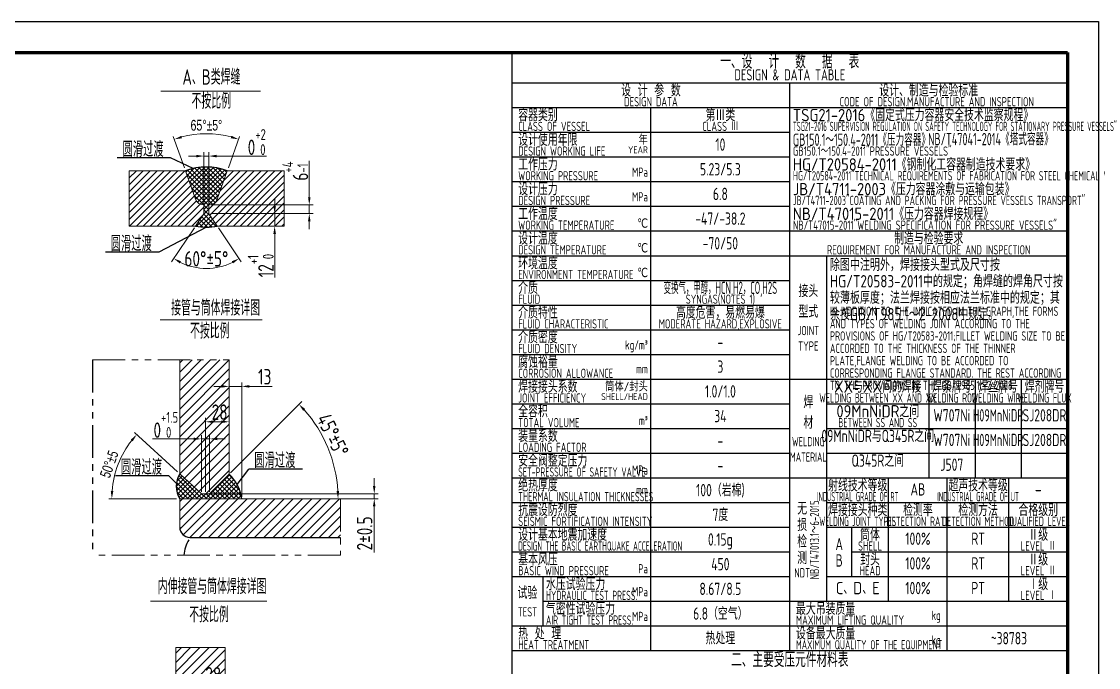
# Model space of a CAD drawing. Header units: millimetres. Extents: x -750 to 17070, y -300 to 24930.
# Drawn here: x 6603 to 17070, y 18649 to 24930 of the extents above; entities that cross this region are included whole.
import ezdxf
from ezdxf.enums import TextEntityAlignment as Align

# ---------------------------------------------------------------- set-up
doc = ezdxf.new("R2010")
doc.units = ezdxf.units.MM
doc.header["$LTSCALE"] = 10
doc.linetypes.add('PHANTOM', pattern=[63.5, 31.75, -6.35, 6.35, -6.35, 6.35, -6.35])
doc.layers.get('0').update_dxf_attribs({"lineweight": 30})
for name, color, linetype, lineweight in [('1轮廓实线层', 7, 'Continuous', 30), ('1轮廓实线层 @ 30', 7, 'Continuous', 30), ('5剖面线层', 2, 'Continuous', 15), ('6文字层', 3, 'Continuous', 15), ('6文字层 @ 30', 3, 'Continuous', 15), ('图框层', 7, 'Continuous', 70)]:
    doc.layers.add(name, color=color, linetype=linetype, lineweight=lineweight)
doc.layers.add('2细线层', color=4, linetype='Continuous')
doc.layers.add('9双点划线层', color=6, linetype='PHANTOM')
doc.styles.add('HGCAD', font='HGCAD.SHX', dxfattribs={"width": 0.75, "bigfont": 'HGCADHZ.SHX'})
doc.styles.add('PC_TEXTSTYLE', font='isocp.shx', dxfattribs={"width": 0.8, "bigfont": 'hzfs.shx'})
doc.styles.add('工程字', font='gbenor.shx', dxfattribs={"width": 0.8, "bigfont": 'gbcbig.shx'})
doc.dimstyles.new('HGCAD$0', dxfattribs={"dimtxt": 3.5, "dimasz": 2.5, "dimexe": 1, "dimexo": 1, "dimgap": 1, "dimtad": 1, "dimdec": 1, "dimdsep": 46, "dimtxsty": 'HGCAD', "dimcen": 0, "dimclrd": 4, "dimclre": 4, "dimclrt": 3, "dimadec": 1, "dimazin": 0, "dimtfac": 1, "dimtmove": 0, "dimatfit": 1, "dimfxl": 0, "dimlwd": 15, "dimlwe": 15, "dimarcsym": 0})
doc.dimstyles.new('ISO-25', dxfattribs={"dimscale": 0, "dimtxt": 5, "dimasz": 2.5, "dimexe": 1.25, "dimexo": 0.625, "dimtad": 1, "dimtxsty": 'PC_TEXTSTYLE', "dimcen": 2.5, "dimclrd": 4, "dimclre": 4, "dimclrt": 3, "dimadec": 0, "dimazin": 0, "dimtfac": 1, "dimtmove": 0, "dimatfit": 3, "dimfxl": 0, "dimlwd": 15, "dimlwe": 15, "dimarcsym": 0})

# ---------------------------------------------------------------- blocks, each defined once
blk = doc.blocks.new('*D70')
at = {"layer": '6文字层', "color": 4, "lineweight": 15}
for p, q in [((9399, 23222), (9399, 23575)), ((8442, 23147), (9437, 23147)), ((9399, 23147), (9399, 23062)), ((8442, 23062), (9437, 23062)), ((9399, 22987), (9399, 22912))]:
    blk.add_line(p, q, dxfattribs=at)
at = {"layer": '6文字层', "color": 4}
for points in [[(9387, 23222), (9412, 23222), (9399, 23147)], [(9412, 22987), (9387, 22987), (9399, 23062)]]:
    blk.add_solid(points, dxfattribs=at)
at = {"layer": 'Defpoints', "color": 0}
for p in [(8423, 23147), (8423, 23062), (9399, 23062)]:
    blk.add_point(p, dxfattribs=at)
at = {"layer": '6文字层', "color": 3, "insert": (9263, 23476), "char_height": 150, "attachment_point": 5, "rotation": 90, "style": 'PC_TEXTSTYLE'}
blk.add_mtext('6{}{{\\H0.7x;{\\S+4^ -1;}}{}}', dxfattribs=at)
blk = doc.blocks.new('*D69')
at = {"layer": '6文字层', "color": 4, "lineweight": 15}
for p, q in [((9063, 23137), (9063, 23212)), ((8442, 23062), (9100, 23062)), ((9063, 23062), (9063, 22940)), ((8524, 22940), (9100, 22940)), ((9063, 22865), (9063, 22440))]:
    blk.add_line(p, q, dxfattribs=at)
at = {"layer": '6文字层', "color": 4}
for points in [[(9050, 23137), (9075, 23137), (9063, 23062)], [(9075, 22865), (9050, 22865), (9063, 22940)]]:
    blk.add_solid(points, dxfattribs=at)
at = {"layer": 'Defpoints', "color": 0}
for p in [(8423, 23062), (8505, 22940), (9063, 22940)]:
    blk.add_point(p, dxfattribs=at)
at = {"layer": '6文字层', "color": 3, "insert": (8927, 22557), "char_height": 150, "attachment_point": 5, "rotation": 90, "style": 'PC_TEXTSTYLE'}
blk.add_mtext('12{}{{\\H0.7x;{\\S+1^  0;}}{}}', dxfattribs=at)
blk = doc.blocks.new('*D71')
at = {"layer": '6文字层', "color": 4, "lineweight": 15}
for p, q in [((8283, 22924), (8061, 22595)), ((8516, 22924), (8738, 22595))]:
    blk.add_line(p, q, dxfattribs=at)
blk.add_arc((8399, 23096), 567, 243.5422, 296.4578, dxfattribs=at)
at = {"layer": '6文字层', "color": 4}
for points in [[(8153, 22599), (8140, 22578), (8082, 22626)], [(8659, 22578), (8646, 22599), (8717, 22626)]]:
    blk.add_solid(points, dxfattribs=at)
at = {"layer": 'Defpoints', "color": 0}
for p in [(8376, 23062), (8423, 23062), (8294, 22940), (8505, 22940), (8288, 22540)]:
    blk.add_point(p, dxfattribs=at)
at = {"layer": '6文字层', "color": 3, "insert": (8399, 22623), "char_height": 150, "attachment_point": 5, "style": 'PC_TEXTSTYLE'}
blk.add_mtext('60°±5°{}{{\\H0.7x;}{}}', dxfattribs=at)
blk = doc.blocks.new('*D68')
at = {"layer": '6文字层', "color": 4, "lineweight": 15}
for p, q in [((8376, 23087), (8376, 23659)), ((8423, 23087), (8423, 23659)), ((8301, 23622), (8226, 23622)), ((8376, 23622), (8423, 23622)), ((8498, 23622), (8984, 23622))]:
    blk.add_line(p, q, dxfattribs=at)
at = {"layer": '6文字层', "color": 4}
for points in [[(8301, 23609), (8301, 23634), (8376, 23622)], [(8498, 23634), (8498, 23609), (8423, 23622)]]:
    blk.add_solid(points, dxfattribs=at)
at = {"layer": 'Defpoints', "color": 0}
for p in [(8423, 23622), (8376, 23068), (8423, 23068)]:
    blk.add_point(p, dxfattribs=at)
at = {"layer": '6文字层', "color": 3, "insert": (8889, 23758), "char_height": 150, "attachment_point": 5, "style": 'PC_TEXTSTYLE'}
blk.add_mtext('0{}{{\\H0.7x;{\\S+2^  0;}}{}}', dxfattribs=at)
blk = doc.blocks.new('*D88')
at = {"layer": '6文字层', "color": 4, "lineweight": 15}
for p, q in [((8352, 17560), (8352, 18522)), ((8508, 18484), (8427, 18484)), ((8583, 17808), (8583, 18522))]:
    blk.add_line(p, q, dxfattribs=at)
at = {"layer": '6文字层', "color": 4}
for points in [[(8427, 18497), (8427, 18472), (8352, 18484)], [(8508, 18472), (8508, 18497), (8583, 18484)]]:
    blk.add_solid(points, dxfattribs=at)
at = {"layer": 'Defpoints', "color": 0}
for p in [(8352, 18484), (8583, 17789), (8352, 17542)]:
    blk.add_point(p, dxfattribs=at)
at = {"layer": '6文字层', "color": 3, "insert": (8466, 18578), "char_height": 150, "attachment_point": 5, "style": 'PC_TEXTSTYLE'}
blk.add_mtext('28{}{{\\H0.7x;}{}}', dxfattribs=at)
blk = doc.blocks.new('*U23')
at = {"layer": '2细线层'}
for p, q in [((-750, 24930), (17070, 24930)), ((17070, 24930), (17070, -300))]:
    blk.add_line(p, q, dxfattribs=at)
at = {"layer": '图框层'}
for p, q in [((0, 24630), (16770, 24630)), ((16770, 24630), (16770, 0))]:
    blk.add_line(p, q, dxfattribs=at)
blk = doc.blocks.new('*D188')
at = {"layer": '1轮廓实线层', "color": 4, "lineweight": 15}
for p, q in [((8186, 23507), (8077, 23813)), ((8613, 23507), (8722, 23813))]:
    blk.add_line(p, q, dxfattribs=at)
blk.add_arc((8399, 22906), 933, 75.054, 104.946, dxfattribs=at)
at = {"layer": '1轮廓实线层', "color": 4}
for points in [[(8155, 23819), (8163, 23795), (8087, 23785)], [(8636, 23795), (8644, 23819), (8712, 23785)]]:
    blk.add_solid(points, dxfattribs=at)
at = {"layer": 'Defpoints', "color": 0}
for p in [(8196, 23479), (8603, 23479), (8294, 23204), (8505, 23204)]:
    blk.add_point(p, dxfattribs=at)
at = {"layer": '1轮廓实线层', "color": 3, "insert": (8399, 23921), "char_height": 105, "attachment_point": 5, "style": 'HGCAD', "bg_fill": 3, "box_fill_scale": 1.1, "bg_fill_color": 256, "bg_fill_true_color": 13158600, "bg_fill_transparency": 0}
blk.add_mtext('65%%d{}{{\\H0.7x;{\\H1.4x;\\A1%%p5%%d}}{}}', dxfattribs=at)
at = {"layer": 'Defpoints', "color": 0}
blk.add_point((8505, 23833), dxfattribs=at)
blk = doc.blocks.new('*D72')
at = {"layer": '6文字层', "color": 4, "lineweight": 15}
for p, q in [((10031, 20414), (10031, 20489)), ((8409, 20339), (10068, 20339)), ((10031, 20339), (10031, 20290)), ((9605, 20290), (10068, 20290)), ((10031, 20215), (10031, 19766))]:
    blk.add_line(p, q, dxfattribs=at)
at = {"layer": '6文字层', "color": 4}
for points in [[(10018, 20414), (10043, 20414), (10031, 20339)], [(10043, 20215), (10018, 20215), (10031, 20290)]]:
    blk.add_solid(points, dxfattribs=at)
at = {"layer": 'Defpoints', "color": 0}
for p in [(8391, 20339), (9586, 20290), (10031, 20290)]:
    blk.add_point(p, dxfattribs=at)
at = {"layer": '6文字层', "color": 3, "insert": (9937, 19953), "char_height": 150, "attachment_point": 5, "rotation": 90, "style": 'PC_TEXTSTYLE'}
blk.add_mtext('2%%p0.5', dxfattribs=at)
blk = doc.blocks.new('*D75')
at = {"layer": '6文字层', "color": 4, "lineweight": 15}
for p, q in [((8276, 20872), (7876, 20872)), ((8351, 20358), (8351, 20909)), ((8431, 20872), (8351, 20872)), ((8431, 20358), (8431, 20909)), ((8506, 20872), (8581, 20872))]:
    blk.add_line(p, q, dxfattribs=at)
at = {"layer": '6文字层', "color": 4}
for points in [[(8276, 20859), (8276, 20884), (8351, 20872)], [(8506, 20884), (8506, 20859), (8431, 20872)]]:
    blk.add_solid(points, dxfattribs=at)
at = {"layer": 'Defpoints', "color": 0}
for p in [(8351, 20872), (8351, 20339), (8431, 20339)]:
    blk.add_point(p, dxfattribs=at)
at = {"layer": '6文字层', "color": 3, "insert": (8005, 21008), "char_height": 150, "attachment_point": 5, "style": 'PC_TEXTSTYLE'}
blk.add_mtext('0{}{{\\H0.7x;{\\S+1.5^  0;}}{}}', dxfattribs=at)
blk = doc.blocks.new('*D73')
at = {"layer": '6文字层', "color": 4, "lineweight": 15}
for p, q in [((8546, 21382), (8471, 21382)), ((8621, 20548), (8621, 21420)), ((8743, 21382), (8621, 21382)), ((8743, 20309), (8743, 21420)), ((8818, 21382), (9039, 21382))]:
    blk.add_line(p, q, dxfattribs=at)
at = {"layer": '6文字层', "color": 4}
for points in [[(8546, 21370), (8546, 21395), (8621, 21382)], [(8818, 21395), (8818, 21370), (8743, 21382)]]:
    blk.add_solid(points, dxfattribs=at)
at = {"layer": 'Defpoints', "color": 0}
for p in [(8621, 21382), (8621, 20530), (8743, 20290)]:
    blk.add_point(p, dxfattribs=at)
at = {"layer": '6文字层', "color": 3, "insert": (8966, 21476), "char_height": 150, "attachment_point": 5, "style": 'PC_TEXTSTYLE'}
blk.add_mtext('13{}{{\\H0.7x;}{}}', dxfattribs=at)
blk = doc.blocks.new('*D84')
at = {"layer": '6文字层', "color": 4, "lineweight": 15}
for p, q in [((8391, 20358), (8391, 21076)), ((8621, 20605), (8621, 21076)), ((8546, 21038), (8466, 21038))]:
    blk.add_line(p, q, dxfattribs=at)
at = {"layer": '6文字层', "color": 4}
for points in [[(8466, 21051), (8466, 21026), (8391, 21038)], [(8546, 21026), (8546, 21051), (8621, 21038)]]:
    blk.add_solid(points, dxfattribs=at)
at = {"layer": 'Defpoints', "color": 0}
for p in [(8391, 21038), (8621, 20587), (8391, 20339)]:
    blk.add_point(p, dxfattribs=at)
at = {"layer": '6文字层', "color": 3, "insert": (8528, 21132), "char_height": 150, "attachment_point": 5, "style": 'PC_TEXTSTYLE'}
blk.add_mtext('28{}{{\\H0.7x;}{}}', dxfattribs=at)
blk = doc.blocks.new('*D74')
at = {"layer": '6文字层', "color": 4, "lineweight": 15}
blk.add_line((8634, 20543), (9326, 21234), dxfattribs=at)
blk.add_arc((8381, 20290), 1298, 3.3116, 41.6884, dxfattribs=at)
at = {"layer": '6文字层', "color": 4}
for points in [[(9360, 21162), (9341, 21144), (9299, 21208)], [(9664, 20364), (9689, 20365), (9679, 20290)]]:
    blk.add_solid(points, dxfattribs=at)
at = {"layer": 'Defpoints', "color": 0}
for p in [(9635, 20626), (8621, 20530), (8431, 20339), (8140, 20290), (9702, 20290)]:
    blk.add_point(p, dxfattribs=at)
at = {"layer": '6文字层', "color": 3, "insert": (9628, 20909), "char_height": 150, "attachment_point": 5, "rotation": 296.4097, "style": 'PC_TEXTSTYLE'}
blk.add_mtext('45%%d{}{{\\H0.7x;{\\H1.4x;\\A1%%p5%%d}}{}}', dxfattribs=at)
blk = doc.blocks.new('*D189')
at = {"layer": '1轮廓实线层', "color": 4, "lineweight": 15}
for p, q in [((8118, 20552), (7700, 20935)), ((8110, 20290), (7450, 20290))]:
    blk.add_line(p, q, dxfattribs=at)
blk.add_arc((8404, 20290), 925, 142.1404, 175.3518, dxfattribs=at)
at = {"layer": '1轮廓实线层', "color": 4}
for points in [[(7684, 20849), (7665, 20865), (7723, 20915)], [(7470, 20365), (7495, 20364), (7480, 20290)]]:
    blk.add_solid(points, dxfattribs=at)
at = {"layer": 'Defpoints', "color": 0}
for p in [(8140, 20532), (8351, 20339), (8140, 20290), (9702, 20290)]:
    blk.add_point(p, dxfattribs=at)
at = {"layer": '1轮廓实线层', "color": 3, "insert": (7455, 20626), "char_height": 105, "attachment_point": 5, "rotation": 70.5274, "style": 'HGCAD', "bg_fill": 3, "box_fill_scale": 1.1, "bg_fill_color": 256, "bg_fill_true_color": 13158600, "bg_fill_transparency": 0}
blk.add_mtext('50%%d{}{{\\H0.7x;{\\H1.4x;\\A1%%p5}}{}}', dxfattribs=at)
at = {"layer": 'Defpoints', "color": 0}
blk.add_point((7590, 20729), dxfattribs=at)

msp = doc.modelspace()

# ---------------------------------------------------------------- hatches: boundary and pattern name
at = {"layer": '1轮廓实线层'}
h = msp.add_hatch(dxfattribs=at)
h.set_pattern_fill('ANSI31', color=2, scale=20, style=0)
h.paths.add_polyline_path([(8621, 21640.561), (8139.931, 21640.561), (8139.931, 20532.093), (8350.507, 20339.082), (8430.575, 20339.082), (8621, 20529.507)])
h.paths.add_polyline_path([(8424.837, 21281.92), (8631.837, 21281.92), (8631.837, 20981.92), (8424.837, 20981.92)], flags=9)
h.paths.add_polyline_path([(9702.17, 20289.84), (8743.038, 20289.84), (8139.931, 20289.84), (8139.931, 20013.816, 0.414213562), (8239.931, 19913.816), (9702.17, 19913.816)])
h.paths.add_polyline_path([(7931.922, 21151.073), (8144.022, 21151.073), (8144.022, 21004.073), (7931.922, 21004.073)], flags=9)
h = msp.add_hatch(dxfattribs=at)
h.set_pattern_fill('ANSI37', color=2, scale=10, style=0)
h.paths.add_polyline_path([(8621, 20529.507), (8430.575, 20339.082), (8350.507, 20339.082), (8139.931, 20532.093, 0.271335666), (8139.931, 20289.84), (8743.038, 20289.84, 0.166908788)])
at = {"layer": '5剖面线层'}
h = msp.add_hatch(dxfattribs=at)
h.set_pattern_fill('ANSI31', color=256, scale=15, style=0)
h.paths.add_polyline_path([(7648.83, 23478.724), (7648.83, 22939.947), (8293.745, 22939.947), (8350.381, 23023.795), (8115.361, 23478.724)])
h.paths.add_polyline_path([(8505.177, 23203.917, -0.340876165), (8423.061, 23147.197), (8423.061, 23061.519), (8505.177, 22939.947), (9156.493, 22939.947), (9156.493, 23478.724), (8602.79, 23478.724), (8505.177, 23203.917)])
h.paths.add_polyline_path([(9119.9, 23432.122), (9119.9, 23585.422), (9266.9, 23585.422), (9266.9, 23432.122)], flags=9)
h.paths.add_polyline_path([(8196.132, 23478.724), (8115.361, 23478.724), (8350.381, 23023.795), (8375.861, 23061.519), (8375.861, 23147.197, -0.340876165), (8293.745, 23203.917)])
h = msp.add_hatch(dxfattribs=at)
h.set_pattern_fill('ANSI37', color=256, scale=10, style=0)
h.paths.add_polyline_path([(8423.061, 23061.519), (8423.061, 23147.197, 0.340876165), (8505.177, 23203.917), (8602.79, 23478.724, 0.179420108), (8196.132, 23478.724), (8293.745, 23203.917, 0.340876165), (8375.861, 23147.197), (8375.861, 23061.519), (8293.708, 22939.746, 0.093810996), (8505.177, 22939.947)])
h = msp.add_hatch(dxfattribs=at)
h.set_pattern_fill('ANSI31', color=256, scale=20, style=0)
h.paths.add_polyline_path([(8582.561, 18843.109), (8101.492, 18843.109), (8101.492, 17734.641), (8102.389, 17733.818), (8312.068, 17541.631), (8392.136, 17541.631), (8582.561, 17732.055)])
h.paths.add_polyline_path([(7510.534, 17116.365), (9359.958, 17116.365), (9359.958, 17492.389), (7510.534, 17492.389)])
h.paths.add_polyline_path([(8362.805, 18728.01), (8569.805, 18728.01), (8569.805, 18428.01), (8362.805, 18428.01)], flags=24)
h.paths.add_polyline_path([(8588.915, 17394.054), (8691.529, 17394.054), (8691.529, 17184.054), (8588.915, 17184.054)], flags=24)

# ---------------------------------------------------------------- linework, layer by layer
at = {"lineweight": 20}
for p, q in [((7648.83, 23478.724), (8196.132, 23478.724)), ((7648.83, 23478.724), (7648.83, 22939.947)), ((8196.132, 23478.724), (8293.745, 23203.917)), ((8602.79, 23478.724), (8505.177, 23203.917)), ((9156.493, 23478.724), (8602.79, 23478.724)), ((9156.493, 22939.947), (9156.493, 23478.724)), ((8375.861, 23061.519), (8375.861, 23147.197)), ((8423.061, 23061.519), (8423.061, 23147.197)), ((8293.745, 22939.947), (8375.861, 23061.519)), ((8505.177, 22939.947), (8423.061, 23061.519)), ((7648.83, 22939.947), (8293.745, 22939.947)), ((8505.177, 22939.947), (9156.493, 22939.947)), ((8139.931, 21640.561), (8139.931, 20532.093)), ((8621, 21640.561), (8621, 20529.507)), ((8350.507, 20339.082), (8139.931, 20532.093)), ((8621, 20529.507), (8430.575, 20339.082)), ((8430.575, 20339.082), (8350.507, 20339.082)), ((8139.931, 20289.84), (9702.17, 20289.84)), ((8139.931, 20289.84), (8139.931, 20013.816)), ((8101.492, 18843.109), (8101.492, 17734.641)), ((8101.492, 18843.109), (8582.561, 18843.109)), ((8582.561, 18843.109), (8582.561, 17732.055))]:
    msp.add_line(p, q, dxfattribs=at)
for centre, start, end in [((8371.568, 23228.784), 197.7198809, 273.0119606), ((8427.354, 23228.784), 266.9880394, 342.2801191)]:
    msp.add_arc(centre, 81.699, start, end, dxfattribs=at)
at = {"layer": '1轮廓实线层'}
for p, q in [((11370, 13650), (11370, 24630)), ((8239.931, 19913.816), (9702.17, 19913.816))]:
    msp.add_line(p, q, dxfattribs=at)
at = {"layer": '1轮廓实线层', "lineweight": 20}
for p, q in [((7955.307, 24252.468), (8926.692, 24252.468)), ((7949.723, 22027.905), (8942.248, 22027.905)), ((7856.501, 19293.598), (8988.129, 19293.598))]:
    msp.add_line(p, q, dxfattribs=at)
at = {"layer": '1轮廓实线层'}
for centre, radius, start, end in [((8398.871, 23498.307), 568.375, 259.3181937, 280.7745788), ((8346.701, 20410.967), 239.637, 149.6382413, 210.3617587), ((8333.041, 20231.974), 414.06, 8.033613, 45.9368902), ((8239.931, 20013.816), 100, 180, 270), ((8471.375, 19728.328), 290.693, 146.1336683, 177.2292718)]:
    msp.add_arc(centre, radius, start, end, dxfattribs=at)
at = {"layer": '2细线层'}
for p, q in [((16770, 24330), (11370, 24330)), ((14070, 18810), (14070, 24330)), ((16770, 24090), (11370, 24090)), ((12720, 18810), (12720, 24090)), ((14070, 23850), (11370, 23850)), ((14070, 23610), (11370, 23610)), ((14070, 23370), (11370, 23370)), ((14070, 23130), (11370, 23130)), ((8398.871, 22929.932), (7936.315, 22686.084)), ((16770, 22890), (11370, 22890)), ((7936.315, 22686.084), (7417.533, 22686.084)), ((16770, 22650), (11370, 22650)), ((14430, 19290), (14430, 22650)), ((14070, 22410), (11370, 22410)), ((14070, 22170), (11370, 22170)), ((14070, 21930), (11370, 21930)), ((14070, 21690), (11370, 21690)), ((16770, 21450), (11370, 21450)), ((15420, 21450), (15420, 20490)), ((15870, 21450), (15870, 20490)), ((16320, 21450), (16320, 20490)), ((14070, 21210), (11370, 21210)), ((16770, 21210), (14430, 21210)), ((14070, 20970), (11370, 20970)), ((16770, 20970), (14430, 20970)), ((14070, 20730), (11370, 20730)), ((16770, 20730), (14430, 20730)), ((16770, 20490), (11370, 20490)), ((15030, 19290), (15030, 20490)), ((15600, 18810), (15600, 20490)), ((16200, 19290), (16200, 20490)), ((14070, 20250), (11370, 20250)), ((16770, 20250), (14430, 20250)), ((14070, 20010), (11370, 20010)), ((16770, 20010), (14430, 20010)), ((14670, 20010), (14670, 19530)), ((14070, 19770), (11370, 19770)), ((16770, 19770), (14670, 19770)), ((14070, 19530), (11370, 19530)), ((11670.096, 19530), (11670.096, 19050)), ((16770, 19530), (14430, 19530)), ((14070, 19290), (11670.096, 19290)), ((16770, 19290), (11670.096, 19290)), ((16770, 19050), (11370, 19050)), ((16770, 18810), (11370, 18810))]:
    msp.add_line(p, q, dxfattribs=at)
at = {"layer": '6文字层'}
for p, q in [((16770, 21210), (14430, 21210)), ((16770, 20250), (14430, 20250))]:
    msp.add_line(p, q, dxfattribs=at)
at = {"layer": '9双点划线层', "lineweight": 20}
for p, q in [((7292.053, 21640.561), (8621, 21640.561)), ((9702.17, 20289.84), (9702.17, 19742.38)), ((9702.17, 19742.38), (7292.053, 19742.38))]:
    msp.add_line(p, q, dxfattribs=at)
at = {"layer": '9双点划线层'}
msp.add_line((7292.053, 21640.561), (7292.053, 19742.38), dxfattribs=at)

# ---------------------------------------------------------------- block references
at = {"layer": '图框层'}
msp.add_blockref('*U23', (0, 0), dxfattribs=at)

# ---------------------------------------------------------------- texts
at = {"layer": '6文字层', "style": '工程字'}
for s, height, p in [('一、设  计  数  据  表', 144.00001, (14070, 24472.22)), ('设 计 参 数', 120, (12720, 24200.615)), ('设计、制造与检验标准', 120, (15420, 24200.477)), ('第Ⅲ类', 120, (13395, 23960.615)), ('制造与检验要求', 120, (15419.904, 22760.334)), ('高度危害，易燃易爆', 120, (13395, 22040.615)), ('XX与XX间的焊接', 120, (14925, 21320.477)), ('焊条牌号', 120, (15645, 21320.477)), ('焊丝牌号', 120, (16095, 21320.477)), ('焊剂牌号', 120, (16545, 21320.477)), ('09MnNiDR之间', 120, (14925, 21080.477)), ('射线技术等级', 120, (14730, 20360.334)), ('超声技术等级', 120, (15900, 20360.334)), ('-', 120, (16485, 20321.139)), ('焊接接头种类', 120, (14730, 20120.334)), ('检测率', 120, (15315, 20120.334)), ('检测方法', 120, (15900, 20120.334)), ('合格级别', 120, (16485, 20120.334)), ('筒体', 120, (14850, 19880.477)), ('Ⅱ级', 120, (16485, 19880.334)), ('封头', 120, (14850, 19640.477)), ('Ⅱ级', 120, (16485, 19640.334)), ('C、D、E', 120, (14730, 19361.139)), ('Ⅰ级', 120, (16485, 19400.334)), ('二、主要受压元件材料表', 144.00001, (14070, 18652.22))]:
    msp.add_text(s, height=height, dxfattribs=at).set_placement(p, align=Align.CENTER)
for s, height, width, p in [('DESIGN & DATA TABLE', 108, 0.8, (14070, 24357.956)), ('DESIGN DATA', 90, 0.8, (12720, 24105.395)), ('    CODE OF DESIGN.MANUFACTURE AND INSPECTION', 90, 0.8, (15420, 24105.256)), ('CLASS Ⅲ', 90, 0.8, (13395, 23865.395)), ('10', 120, 0.8, (13395, 23673.866)), ('5.23/5.3', 120, 0.8, (13395, 23433.731)), ('6.8', 120, 0.8, (13395, 23193.862)), ('-47/-38.2', 120, 0.8, (13395, 22953.731)), ('-70/50', 120, 0.8, (13395, 22713.731)), ('REQUIREMENT FOR MANUFACTURE AND INSPECTION', 90, 0.8, (15419.904, 22665.113)), ('变换气，甲醇，HCN,H2，CO,H2S', 120, 0.6, (13395, 22280.615)), ('SYNGAS(NOTES 1)', 90, 0.8, (13395, 22185.395)), ('MODERATE HAZARD,EXPLOSIVE', 90, 0.8, (13395, 21945.395)), ('-', 120, 0.8, (13395, 21753.731)), ('3', 120, 0.8, (13395, 21513.87)), ('1.0/1.0', 120, 0.8, (13395, 21273.731)), ('WELDING BETWEEN XX AND XX', 90, 0.65, (14925, 21225.256)), ('WELDING ROD', 90, 0.65, (15645, 21225.256)), ('WELDING WIRE', 90, 0.65, (16095, 21225.256)), ('WELDING FLUX', 90, 0.65, (16545, 21225.256)), ('34', 120, 0.8, (13395, 21033.862)), ('W707Ni', 120, 0.8, (15645, 21041.139)), ('H09MnNiDR', 120, 0.7, (16095, 21041.139)), ('SJ208DR', 120, 0.8, (16545, 21041.139)), ('BETWEEN SS AND SS', 90, 0.65, (14925, 20985.256)), ('09MnNiDR与Q345R之间', 120, 0.8, (14925, 20840.477)), ('-', 120, 0.8, (13395, 20793.731)), ('W707Ni', 120, 0.8, (15645, 20801.139)), ('H09MnNiDR', 120, 0.7, (16095, 20801.139)), ('SJ208DR', 120, 0.8, (16545, 20801.139)), ('Q345R之间', 120, 0.8, (14925, 20600.477)), ('J507', 120, 0.8, (15645, 20561.139)), ('-', 120, 0.8, (13395, 20553.731)), ('100（岩棉)', 120, 0.8, (13395, 20313.731)), ('AB', 120, 0.8, (15315, 20321.139)), ('INDUSTRIAL GRADE OF RT', 90, 0.5, (14730, 20265.113)), ('INDUSTRIAL GRADE OF UT', 90, 0.5, (15900, 20265.113)), ('7度', 120, 0.8, (13395, 20073.731)), ('WELDING JOINT TYPES', 90, 0.55, (14730, 20025.113)), ('DETECTION RATE', 90, 0.7, (15315, 20025.113)), ('DETECTION METHOD', 90, 0.65, (15900, 20025.113)), ('QUALIFIED LEVEL', 90, 0.6, (16485, 20025.113)), ('0.15g', 120, 0.8, (13395, 19833.731)), ('100%%%', 120, 0.8, (15315, 19841.139)), ('RT', 120, 0.8, (15900, 19841.139)), ('SHELL', 90, 0.8, (14850, 19785.256)), ('LEVEL Ⅱ', 90, 0.8, (16485, 19785.113)), ('450', 120, 0.8, (13395, 19593.731)), ('100%%%', 120, 0.8, (15315, 19601.139)), ('RT', 120, 0.8, (15900, 19601.139)), ('HEAD', 90, 0.8, (14850, 19545.256)), ('LEVEL Ⅱ', 90, 0.8, (16485, 19545.113)), ('8.67/8.5', 120, 0.8, (13395, 19353.736)), ('100%%%', 120, 0.8, (15315, 19361.139)), ('PT', 120, 0.8, (15900, 19361.139)), ('LEVEL Ⅰ', 90, 0.8, (16485, 19305.113)), ('6.8（空气）', 120, 0.8, (13395, 19113.736)), ('热处理', 120, 0.8, (13395, 18873.736)), ('~38783', 120, 0.8, (16200, 18873.731))]:
    msp.add_text(s, height=height, dxfattribs=dict(at, width=width)).set_placement(p, align=Align.CENTER)
for s, p in [('容器类别', (11430, 23960.477)), ('TSG21-2016《固定式压力容器安全技术监察规程》', (14099.952, 23960.468)), ('设计使用年限', (11430, 23720.477)), ('工作压力', (11430, 23480.477)), ('HG/T20584-2011《钢制化工容器制造技术要求》', (14099.952, 23480.472)), ('设计压力', (11430, 23240.342)), ('JB/T4711-2003《压力容器涂敷与运输包装》', (14099.952, 23240.464)), ('工作温度', (11430, 23000.342)), ('NB/T47015-2011《压力容器焊接规程》', (14099.952, 23000.46)), ('设计温度', (11430, 22760.342)), ('环境温度', (11430, 22520.342)), ('介质', (11430, 22280.342)), ('介质特性', (11430, 22040.342)), ('介质密度', (11430, 21800.342)), ('腐蚀裕量', (11430, 21560.342)), ('焊接接头系数', (11430, 21320.342)), ('全容积', (11430, 21080.342)), ('装量系数', (11430, 20840.342)), ('安全阀整定压力', (11430, 20600.342)), ('绝热厚度', (11430, 20360.477)), ('抗震设防烈度', (11430, 20120.477)), ('设计基本地震加速度', (11430, 19880.477)), ('基本风压', (11430, 19640.477)), ('水压试验压力', (11700, 19400.477)), ('气密性试验压力', (11700, 19160.477)), ('最大吊装质量', (14130, 19160.334)), ('热 处 理', (11430.001, 18920.477)), ('设备最大质量', (14130, 18920.334))]:
    msp.add_text(s, height=120, dxfattribs=at).set_placement(p)
at = {"layer": '6文字层'}
for s, height, style, width, p in [('TSG21-2016"SUPERVISION REGULATION ON SAFETY TECHNOLOGY FOR STATIONARY PRESSURE VESSELS"', 90, '工程字', 0.5, (14099.952, 23865.248)), ('CLASS OF VESSEL', 90, '工程字', 0.8, (11430, 23865.256)), ('圆滑过渡', 150, 'PC_TEXTSTYLE', 0.667, (7583.7, 23613.223)), ('GB150.1～150.4-2011《压力容器》', 120, '工程字', 0.7, (14099.952, 23720.472)), ('GB150.1～150.4-2011《压力容器》', 120, '工程字', 0.7, (14099.952, 23720.472)), ('NB/T47041-2014《塔式容器》', 120, '工程字', 0.7, (15413.848, 23726.776)), ('DESIGN WORKING LIFE', 90, '工程字', 0.8, (11430, 23625.256)), ('GB150.1～150.4-2011"PRESSURE VESSELS"', 90, '工程字', 0.8, (14099.952, 23625.252)), ('WORKING PRESSURE', 90, '工程字', 0.8, (11430, 23385.256)), ('HG/T20584-2011"TECHNICAL REQUIREMENTS OF FABRICATION FOR STEEL CHEMICAL VESSELS"', 90, '工程字', 0.6, (14099.952, 23385.252)), ('JB/T4711-2003"COATING AND PACKING FOR PRESSURE VESSELS TRANSPORT"', 90, '工程字', 0.7, (14099.952, 23145.244)), ('DESIGN PRESSURE', 90, '工程字', 0.8, (11430, 23145.122)), ('WORKING TEMPERATURE', 90, '工程字', 0.8, (11430, 22905.122)), ('NB/T47015-2011"WELDING SPECIFICATION FOR PRESSURE VESSELS"', 90, '工程字', 0.8, (14099.952, 22905.239)), ('圆滑过渡', 150, 'PC_TEXTSTYLE', 0.667, (7468.951, 22696.124)), ('DESIGN TEMPERATURE', 90, '工程字', 0.8, (11430, 22665.122)), ('ENVIRONMENT TEMPERATURE', 90, '工程字', 0.8, (11430, 22425.122)), ('FLUID', 90, '工程字', 0.8, (11430, 22185.122)), ('FLUID CHARACTERISTIC', 90, '工程字', 0.8, (11430, 21945.122)), ('FLUID DENSITY', 90, '工程字', 0.8, (11430, 21705.122)), ('CORROSION ALLOWANCE', 90, '工程字', 0.8, (11430, 21465.122)), ('JOINT EFFICIENCY ', 90, '工程字', 0.8, (11430, 21225.122)), ('TOTAL VOLUME', 90, '工程字', 0.8, (11430, 20985.122)), ('LOADING FACTOR', 90, '工程字', 0.8, (11430, 20745.122)), ('SET-PRESSURE OF SAFETY VALVE', 90, '工程字', 0.65, (11430, 20505.122)), ('THERMAL INSULATION THICKNESSES', 90, '工程字', 0.7, (11430, 20265.256)), ('SEISMIC FORTIFICATION INTENSITY', 90, '工程字', 0.8, (11430, 20025.256)), ('DESIGN THE BASIC EARTHQUAKE ACCELERATION', 90, '工程字', 0.55, (11430, 19785.256)), ('BASIC WIND PRESSURE', 90, '工程字', 0.8, (11430, 19545.256)), ('HYDRAULIC TEST PRESS.', 90, '工程字', 0.65, (11700.096, 19305.256)), ('AIR TIGHT TEST PRESS.', 90, '工程字', 0.65, (11700.096, 19065.256)), ('MAXIMUM LIFTING QUALITY', 90, '工程字', 0.8, (14130, 19065.113)), ('HEAT TREATMENT', 90, '工程字', 0.8, (11430.001, 18825.256)), ('MAXIMUM QUALITY OF THE EQUIPMENT', 90, '工程字', 0.6, (14130, 18825.113))]:
    msp.add_text(s, height=height, dxfattribs=dict(at, style=style, width=width)).set_placement(p)
at = {"layer": '6文字层', "style": '工程字'}
for s, p in [('年', (12690, 23734.328)), ('筒体/封头', (12690, 21334.193))]:
    msp.add_text(s, height=90, dxfattribs=at).set_placement(p, align=Align.RIGHT)
at = {"layer": '6文字层', "style": '工程字', "width": 0.8}
for s, height, p in [('YEAR', 67.5, (12690, 23649.236)), ('MPa', 90, (12690, 23420.603)), ('MPa', 90, (12690, 23180.603)), ('℃', 90, (12690, 22925.356)), ('℃', 90, (12690, 22685.356)), ('℃', 90, (12690, 22445.356)), ('kg/m³', 90, (12690, 21740.311)), ('mm', 90, (12690, 21508.525)), ('SHELL/HEAD', 67.5, (12690, 21249.101)), ('m³', 90, (12690, 21005.506)), ('MPa', 90, (12690, 20523.744)), ('mm', 90, (12690, 20331.821)), ('Pa', 90, (12690, 19563.744)), ('MPa', 90, (12690, 19340.477)), ('MPa', 90, (12690, 19100.477)), ('kg', 90, (15536.739, 19111.399)), ('kg', 90, (15536.739, 18871.399))]:
    msp.add_text(s, height=height, dxfattribs=at).set_placement(p, align=Align.RIGHT)
at = {"layer": '6文字层', "attachment_point": 1, "line_spacing_factor": 0.8, "style": '工程字'}
for s, width, insert, char_height in [('{\\W0.9;除图中注明外，焊接接头型式及尺寸按HG/T20583-2011中的规定；角焊缝的焊角尺寸按较薄板厚度；法兰焊接按相应法兰标准中的规定；其余按GB/T985.1～2-2008中规定。}', 2302.50797, (14460, 22624.78), 120), ('{\\W0.78;IN ADDITION TO THE INDICATED IN THE GRAPH,THE FORMS AND TYPES OF WELDING JOINT ACCORDING TO THE PROVISIONS OF HG/T20583-2011;FILLET WELDING SIZE TO BE ACCORDED TO THE THICKNESS OF THE THINNER PLATE,FLANGE WELDING TO BE ACCORDED TO CORRESPONDING FLANGE STANDARD. THE REST ACCORDING TO THE PROVISIONS IN THE GB/T985.1～2-2008.}', 2310, (14460, 22157.621), 90)]:
    msp.add_mtext_dynamic_manual_height_columns(s, width=width, gutter_width=25, heights=[0], dxfattribs=dict(at, insert=insert, char_height=char_height))
at = {"layer": '6文字层', "char_height": 120, "attachment_point": 5, "style": '工程字'}
for s, insert, width in [('\\A1;{\\W1;接头\\P型式\\P\\H0.75x;\\W0.8;JOINT\\PTYPE}', (14250, 22050), 360), ('\\A1;{\\W1;焊\\P材\\P\\H0.75x;\\W0.7;WELDING\\W0.8;\\P\\W0.7;MATERIAL}', (14249.952, 20970), 360), ('\\A1;{\\W1;试验\\P\\H0.75x;\\W0.8;TEST}', (11520.048, 19290), 300.09616)]:
    msp.add_mtext(s, dxfattribs=dict(at, insert=insert, width=width))
at = {"layer": '6文字层', "width": 240, "attachment_point": 5, "line_spacing_factor": 0.8, "style": '工程字'}
for s, insert, char_height in [('\\A1;{\\H0.8x;\\W1;无\\P损\\P检\\P测\\P\\H0.75x;\\W0.8;NDT}', (14190, 19890), 150), ('\\A1;{\\W0.8;A\\PB}', (14550, 19770), 120)]:
    msp.add_mtext(s, dxfattribs=dict(at, insert=insert, char_height=char_height))
at = {"layer": '6文字层', "insert": (14310.024, 19890), "char_height": 90, "width": 1200, "attachment_point": 5, "rotation": 90, "line_spacing_factor": 0.8, "style": '工程字'}
msp.add_mtext('\\A1;NB/T47013.1～6-2015', dxfattribs=at)
at = {"layer": '6文字层 @ 30', "char_height": 150, "attachment_point": 1, "style": '工程字'}
for s, width, insert in [('A、B类焊缝', 1106.27886, (8166.625, 24465.626)), ('不按比例', 787.71388, (8254.521, 24231.71)), ('接管与筒体焊接详图', 1721.7117, (8056.725, 22221.049)), ('不按比例', 787.71388, (8240.642, 21997.408)), ('内伸接管与筒体焊接详图', 1916.36994, (7926.486, 19512.371)), ('不按比例', 787.71388, (8232.527, 19238.576))]:
    msp.add_mtext_dynamic_manual_height_columns(s, width=width, gutter_width=750, heights=[0], dxfattribs=dict(at, insert=insert))

# ---------------------------------------------------------------- dimensions: what is measured, and where the dimension line sits
at = {"layer": '6文字层 @ 30'}
for base, p1, p2, text, picture, middle in [((8423.061, 23621.572), (8375.861, 23067.764), (8423.061, 23067.764), '0{}{{\\H0.7x;{\\S+2^  0;}}{}}', '*D68', (8888.58, 23621.572)), ((8621, 21382.4), (8743.038, 20289.84), (8621, 20529.507), '13{}{{\\H0.7x;}{}}', '*D73', (8965.788, 21382.4)), ((8350.507, 20871.552), (8430.575, 20339.082), (8350.507, 20339.082), '0{}{{\\H0.7x;{\\S+1.5^  0;}}{}}', '*D75', (8004.925, 20871.552)), ((8390.541, 21038.17), (8621, 20586.648), (8390.541, 20339.082), '28{}{{\\H0.7x;}{}}', '*D84', (8528.337, 21038.17)), ((8352.102, 18484.26), (8582.561, 17789.196), (8352.102, 17541.631), '28{}{{\\H0.7x;}{}}', '*D88', (8466.305, 18484.26))]:
    dim = msp.add_linear_dim(base=base, p1=p1, p2=p2, text=text, dimstyle='ISO-25', override={"dimscale": 30}, dxfattribs=at)
    dim.commit()
    dim.dimension.update_dxf_attribs({"geometry": picture, "text_midpoint": middle, "dimtype": 128})
for base, p1, p2, angle, text, picture, middle in [((9399.4, 23061.519), (8423.061, 23147.197), (8423.061, 23061.519), 90, '6{}{{\\H0.7x;{\\S+4^ -1;}}{}}', '*D70', (9399.4, 23475.772)), ((9062.571, 22939.947), (8423.061, 23061.519), (8505.177, 22939.947), 90, '12{}{{\\H0.7x;{\\S+1^  0;}}{}}', '*D69', (9062.571, 22556.772)), ((10030.917, 20289.84), (8390.541, 20339.082), (9586.117, 20289.84), 270, '2%%p0.5', '*D72', (10030.917, 19953.09))]:
    dim = msp.add_linear_dim(base=base, p1=p1, p2=p2, angle=angle, text=text, dimstyle='ISO-25', override={"dimscale": 30}, dxfattribs=at)
    dim.commit()
    dim.dimension.update_dxf_attribs({"geometry": picture, "text_midpoint": middle, "dimtype": 128})
dim = msp.add_angular_dim_2l(base=(8287.841, 22540.164), line1=((8505.177, 22939.947), (8423.061, 23061.519)), line2=((8293.745, 22939.947), (8375.861, 23061.519)), text='60°±5°{}{{\\H0.7x;}{}}', dimstyle='ISO-25', override={"dimscale": 30, "dimtoh": 1, "dimadec": 2}, dxfattribs=at)
dim.commit()
dim.dimension.update_dxf_attribs({"geometry": '*D71', "text_midpoint": (8399.461, 22622.827)})
dim = msp.add_angular_dim_2l(base=(9634.898, 20625.732), line1=((8139.931, 20289.84), (9702.17, 20289.84)), line2=((8621, 20529.507), (8430.575, 20339.082)), text='45%%d{}{{\\H0.7x;{\\H1.4x;\\A1%%p5%%d}}{}}', dimstyle='ISO-25', override={"dimscale": 30, "dimtoh": 1, "dimdec": 1, "dimadec": 1}, dxfattribs=at)
dim.commit()
dim.dimension.update_dxf_attribs({"geometry": '*D74', "text_midpoint": (9543.678, 20867.078), "dimtype": 130})

# ---------------------------------------------------------------- next in the draw order: dimensions: what is measured, and where the dimension line sits
at = {"layer": '1轮廓实线层 @ 30'}
dim = msp.add_angular_dim_2l(base=(8505.323, 23832.779), line1=((8602.79, 23478.724), (8505.177, 23203.917)), line2=((8196.132, 23478.724), (8293.745, 23203.917)), text='65%%d{}{{\\H0.7x;{\\H1.4x;\\A1%%p5%%d}}{}}', dimstyle='HGCAD$0', override={"dimscale": 30, "dimtoh": 1, "dimadec": 1}, dxfattribs=at)
dim.commit()
dim.dimension.update_dxf_attribs({"geometry": '*D188', "text_midpoint": (8399.461, 23921.307)})
dim = msp.add_angular_dim_2l(base=(7590.323, 20728.791), line1=((8350.507, 20339.082), (8139.931, 20532.093)), line2=((8139.931, 20289.84), (9702.17, 20289.84)), text='50%%d{}{{\\H0.7x;{\\H1.4x;\\A1%%p5}}{}}', dimstyle='HGCAD$0', override={"dimscale": 30, "dimtoh": 1, "dimadec": 1}, dxfattribs=at)
dim.commit()
dim.dimension.update_dxf_attribs({"geometry": '*D189', "text_midpoint": (7532.395, 20598.104), "dimtype": 162})

# ---------------------------------------------------------------- next in the draw order: linework, layer by layer
at = {"layer": '1轮廓实线层'}
msp.add_arc((8399.461, 22930.336), 584.869, 69.6564243, 110.3435757, dxfattribs=at)
at = {"layer": '2细线层'}
for p, q in [((8051.065, 23603.183), (7532.282, 23603.183)), ((8270.57, 23500.826), (8051.065, 23603.183)), ((8697.592, 20428.312), (8813.107, 20577.321)), ((9331.889, 20577.321), (8813.107, 20577.321)), ((8035.51, 20511.87), (7516.727, 20511.87)), ((8108.709, 20438.993), (8035.51, 20511.87))]:
    msp.add_line(p, q, dxfattribs=at)

# ---------------------------------------------------------------- next in the draw order: texts
at = {"layer": '6文字层', "style": 'PC_TEXTSTYLE', "width": 0.667}
for p in [(8864.525, 20587.361), (7568.146, 20521.91)]:
    msp.add_text('圆滑过渡', height=150, dxfattribs=at).set_placement(p)

doc.saveas('drawing.dxf')
